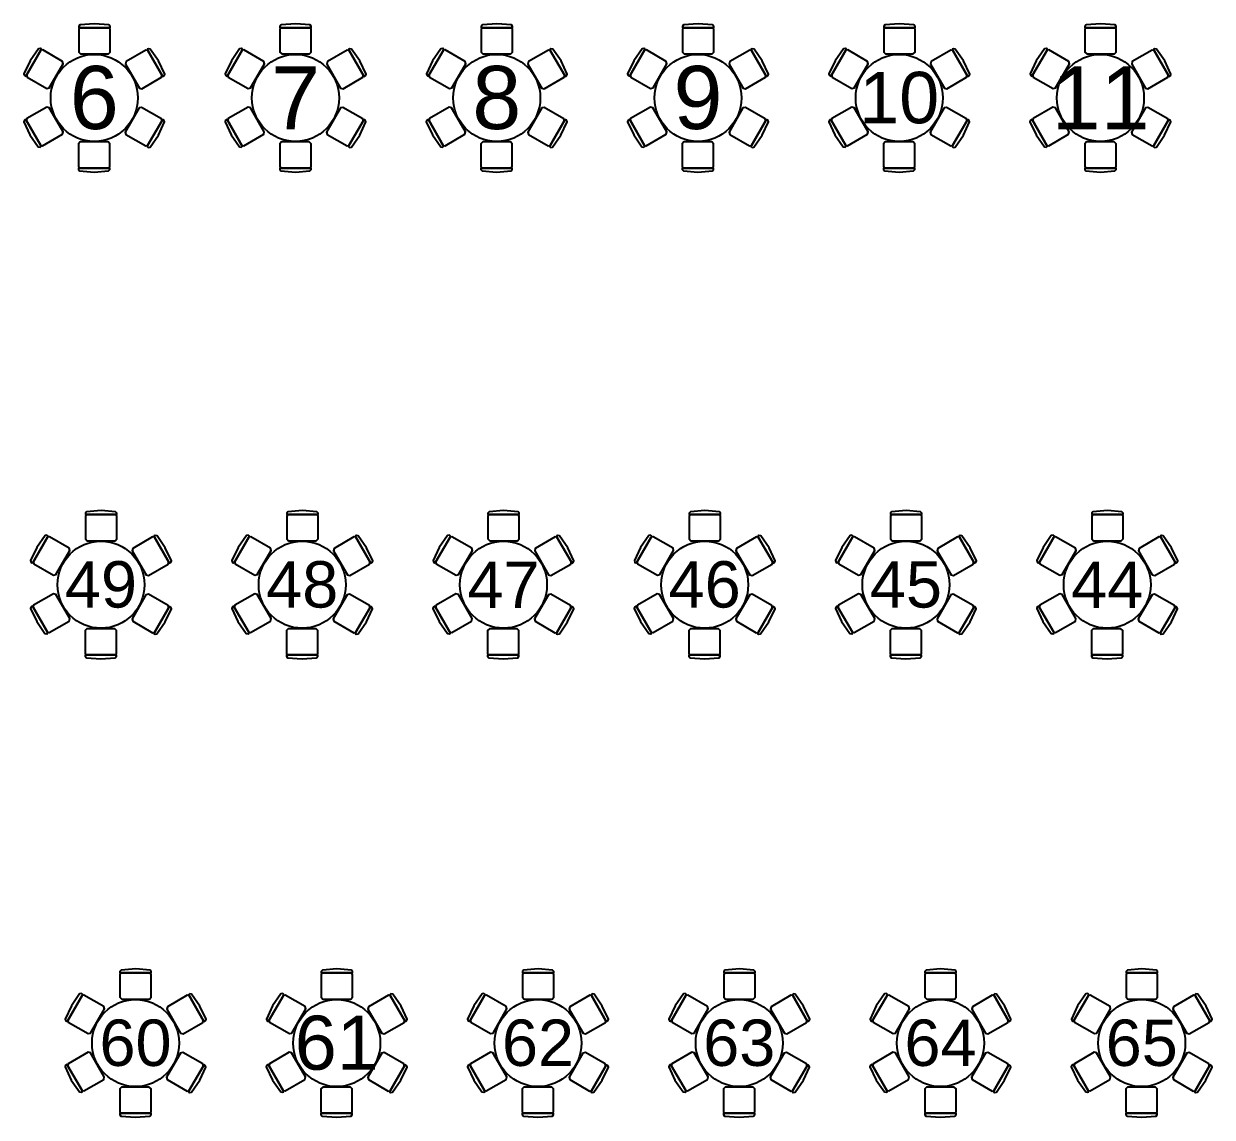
# Model space of a CAD drawing. Header units: metres. Extents: x 19 to 194, y 62 to 154.
# Drawn here: x 59.51 to 80.32, y 107.44 to 126.59 of the extents above; entities that cross this region are included whole.
import ezdxf

# ---------------------------------------------------------------- set-up
doc = ezdxf.new("R2010")
doc.units = ezdxf.units.M
doc.header["$MEASUREMENT"] = 0
doc.layers.add('[labels]', color=7, linetype='Continuous')
doc.layers.add('Layer 15', color=7, linetype='Continuous')
doc.styles.add('Arial', font='Arial.ttf')

msp = doc.modelspace()

# ---------------------------------------------------------------- linework, layer by layer
at = {"layer": 'Layer 15', "color": 18, "lineweight": 25, "true_color": 0x000000}
for points in [[(61.0008, 126.5203), (61.0114, 126.5185), (61.022, 126.5286), (61.022, 126.5461), (61.0013, 126.5711), (60.7477, 126.592), (60.494, 126.5711), (60.4733, 126.5461), (60.4733, 126.5286), (60.4839, 126.5185), (60.4945, 126.5203), (60.4733, 126.4952), (60.4733, 126.0942), (60.5038, 126.0637), (60.9915, 126.0637), (61.022, 126.0942), (61.022, 126.4952), (61.0008, 126.5203), (60.4945, 126.5203)], [(64.5248, 126.5203), (64.5354, 126.5185), (64.546, 126.5286), (64.546, 126.5461), (64.5253, 126.5711), (64.2717, 126.592), (64.018, 126.5711), (63.9973, 126.5461), (63.9973, 126.5286), (64.0079, 126.5185), (64.0185, 126.5203), (63.9973, 126.4952), (63.9973, 126.0942), (64.0278, 126.0637), (64.5155, 126.0637), (64.546, 126.0942), (64.546, 126.4952), (64.5248, 126.5203), (64.0185, 126.5203)], [(68.0488, 126.5203), (68.0594, 126.5185), (68.07, 126.5286), (68.07, 126.5461), (68.0493, 126.5711), (67.7957, 126.592), (67.542, 126.5711), (67.5213, 126.5461), (67.5213, 126.5286), (67.5319, 126.5185), (67.5425, 126.5203), (67.5213, 126.4952), (67.5213, 126.0942), (67.5518, 126.0637), (68.0395, 126.0637), (68.07, 126.0942), (68.07, 126.4952), (68.0488, 126.5203), (67.5425, 126.5203)], [(71.5728, 126.5203), (71.5834, 126.5185), (71.594, 126.5286), (71.594, 126.5461), (71.5733, 126.5711), (71.3197, 126.592), (71.066, 126.5711), (71.0453, 126.5461), (71.0453, 126.5286), (71.0559, 126.5185), (71.0665, 126.5203), (71.0453, 126.4952), (71.0453, 126.0942), (71.0758, 126.0637), (71.5635, 126.0637), (71.594, 126.0942), (71.594, 126.4952), (71.5728, 126.5203), (71.0665, 126.5203)], [(75.0968, 126.5203), (75.1074, 126.5185), (75.118, 126.5286), (75.118, 126.5461), (75.0973, 126.5711), (74.8437, 126.592), (74.59, 126.5711), (74.5693, 126.5461), (74.5693, 126.5286), (74.5799, 126.5185), (74.5905, 126.5203), (74.5693, 126.4952), (74.5693, 126.0942), (74.5998, 126.0637), (75.0875, 126.0637), (75.118, 126.0942), (75.118, 126.4952), (75.0968, 126.5203), (74.5905, 126.5203)], [(78.6208, 126.5203), (78.6314, 126.5185), (78.642, 126.5286), (78.642, 126.5461), (78.6213, 126.5711), (78.3677, 126.592), (78.114, 126.5711), (78.0933, 126.5461), (78.0933, 126.5286), (78.1039, 126.5185), (78.1145, 126.5203), (78.0933, 126.4952), (78.0933, 126.0942), (78.1238, 126.0637), (78.6115, 126.0637), (78.642, 126.0942), (78.642, 126.4952), (78.6208, 126.5203), (78.1145, 126.5203)], [(59.8104, 126.1282), (59.8173, 126.1365), (59.8138, 126.1508), (59.7986, 126.1595), (59.7666, 126.154), (59.6217, 125.9449), (59.513, 125.7147), (59.5243, 125.6843), (59.5394, 125.6756), (59.5535, 125.6797), (59.5573, 125.6898), (59.5684, 125.6589), (59.9157, 125.4584), (59.9573, 125.4695), (60.2011, 125.8919), (60.19, 125.9335), (59.8427, 126.134), (59.8104, 126.1282), (59.5573, 125.6898)], [(61.9355, 125.6854), (61.9392, 125.6753), (61.9533, 125.6712), (61.9685, 125.6799), (61.9797, 125.7103), (61.8711, 125.9405), (61.7261, 126.1496), (61.6941, 126.1551), (61.679, 126.1464), (61.6755, 126.1321), (61.6824, 126.1238), (61.65, 126.1296), (61.3028, 125.9291), (61.2916, 125.8875), (61.5354, 125.4651), (61.5771, 125.454), (61.9244, 125.6545), (61.9355, 125.6854), (61.6824, 126.1238)], [(63.3344, 126.1282), (63.3413, 126.1365), (63.3378, 126.1508), (63.3226, 126.1595), (63.2906, 126.154), (63.1457, 125.9449), (63.037, 125.7147), (63.0483, 125.6843), (63.0634, 125.6756), (63.0775, 125.6797), (63.0813, 125.6898), (63.0924, 125.6589), (63.4397, 125.4584), (63.4813, 125.4695), (63.7251, 125.8919), (63.714, 125.9335), (63.3667, 126.134), (63.3344, 126.1282), (63.0813, 125.6898)], [(65.4595, 125.6854), (65.4632, 125.6753), (65.4773, 125.6712), (65.4925, 125.6799), (65.5037, 125.7103), (65.3951, 125.9405), (65.2501, 126.1496), (65.2181, 126.1551), (65.203, 126.1464), (65.1995, 126.1321), (65.2064, 126.1238), (65.174, 126.1296), (64.8268, 125.9291), (64.8156, 125.8875), (65.0594, 125.4651), (65.1011, 125.454), (65.4484, 125.6545), (65.4595, 125.6854), (65.2064, 126.1238)], [(66.8584, 126.1282), (66.8653, 126.1365), (66.8618, 126.1508), (66.8466, 126.1595), (66.8146, 126.154), (66.6697, 125.9449), (66.561, 125.7147), (66.5723, 125.6843), (66.5874, 125.6756), (66.6015, 125.6797), (66.6053, 125.6898), (66.6164, 125.6589), (66.9637, 125.4584), (67.0053, 125.4695), (67.2491, 125.8919), (67.238, 125.9335), (66.8907, 126.134), (66.8584, 126.1282), (66.6053, 125.6898)], [(68.9835, 125.6854), (68.9872, 125.6753), (69.0013, 125.6712), (69.0165, 125.6799), (69.0277, 125.7103), (68.9191, 125.9405), (68.7741, 126.1496), (68.7421, 126.1551), (68.727, 126.1464), (68.7235, 126.1321), (68.7304, 126.1238), (68.698, 126.1296), (68.3508, 125.9291), (68.3396, 125.8875), (68.5834, 125.4651), (68.6251, 125.454), (68.9724, 125.6545), (68.9835, 125.6854), (68.7304, 126.1238)], [(70.3824, 126.1282), (70.3893, 126.1365), (70.3858, 126.1508), (70.3706, 126.1595), (70.3386, 126.154), (70.1937, 125.9449), (70.085, 125.7147), (70.0963, 125.6843), (70.1114, 125.6756), (70.1255, 125.6797), (70.1293, 125.6898), (70.1404, 125.6589), (70.4877, 125.4584), (70.5293, 125.4695), (70.7731, 125.8919), (70.762, 125.9335), (70.4147, 126.134), (70.3824, 126.1282), (70.1293, 125.6898)], [(72.5075, 125.6854), (72.5112, 125.6753), (72.5253, 125.6712), (72.5405, 125.6799), (72.5517, 125.7103), (72.4431, 125.9405), (72.2981, 126.1496), (72.2661, 126.1551), (72.251, 126.1464), (72.2475, 126.1321), (72.2544, 126.1238), (72.222, 126.1296), (71.8748, 125.9291), (71.8636, 125.8875), (72.1074, 125.4651), (72.1491, 125.454), (72.4964, 125.6545), (72.5075, 125.6854), (72.2544, 126.1238)], [(73.9064, 126.1282), (73.9133, 126.1365), (73.9098, 126.1508), (73.8946, 126.1595), (73.8626, 126.154), (73.7177, 125.9449), (73.609, 125.7147), (73.6203, 125.6843), (73.6354, 125.6756), (73.6495, 125.6797), (73.6533, 125.6898), (73.6644, 125.6589), (74.0117, 125.4584), (74.0533, 125.4695), (74.2971, 125.8919), (74.286, 125.9335), (73.9387, 126.134), (73.9064, 126.1282), (73.6533, 125.6898)], [(76.0315, 125.6854), (76.0352, 125.6753), (76.0493, 125.6712), (76.0645, 125.6799), (76.0757, 125.7103), (75.9671, 125.9405), (75.8221, 126.1496), (75.7901, 126.1551), (75.775, 126.1464), (75.7715, 126.1321), (75.7784, 126.1238), (75.746, 126.1296), (75.3988, 125.9291), (75.3876, 125.8875), (75.6314, 125.4651), (75.6731, 125.454), (76.0204, 125.6545), (76.0315, 125.6854), (75.7784, 126.1238)], [(77.4304, 126.1282), (77.4373, 126.1365), (77.4338, 126.1508), (77.4186, 126.1595), (77.3866, 126.154), (77.2417, 125.9449), (77.133, 125.7147), (77.1443, 125.6843), (77.1594, 125.6756), (77.1735, 125.6797), (77.1773, 125.6898), (77.1884, 125.6589), (77.5357, 125.4584), (77.5773, 125.4695), (77.8211, 125.8919), (77.81, 125.9335), (77.4627, 126.134), (77.4304, 126.1282), (77.1773, 125.6898)], [(79.5555, 125.6854), (79.5592, 125.6753), (79.5733, 125.6712), (79.5885, 125.6799), (79.5997, 125.7103), (79.4911, 125.9405), (79.3461, 126.1496), (79.3141, 126.1551), (79.299, 126.1464), (79.2955, 126.1321), (79.3024, 126.1238), (79.27, 126.1296), (78.9228, 125.9291), (78.9116, 125.8875), (79.1554, 125.4651), (79.1971, 125.454), (79.5444, 125.6545), (79.5555, 125.6854), (79.3024, 126.1238)], [(59.5548, 124.9012), (59.551, 124.9113), (59.5369, 124.9154), (59.5218, 124.9067), (59.5105, 124.8762), (59.6192, 124.6461), (59.7641, 124.4369), (59.7961, 124.4315), (59.8113, 124.4402), (59.8148, 124.4545), (59.8079, 124.4628), (59.8402, 124.4569), (60.1875, 124.6575), (60.1986, 124.6991), (59.9548, 125.1214), (59.9132, 125.1326), (59.5659, 124.9321), (59.5548, 124.9012), (59.8079, 124.4628)], [(61.6798, 124.4585), (61.6729, 124.4502), (61.6764, 124.4359), (61.6915, 124.4272), (61.7235, 124.4326), (61.8685, 124.6418), (61.9771, 124.8719), (61.9659, 124.9024), (61.9507, 124.9111), (61.9366, 124.907), (61.9329, 124.8969), (61.9218, 124.9278), (61.5745, 125.1283), (61.5328, 125.1171), (61.289, 124.6948), (61.3002, 124.6532), (61.6474, 124.4526), (61.6798, 124.4585), (61.9329, 124.8969)], [(63.0788, 124.9012), (63.075, 124.9113), (63.0609, 124.9154), (63.0458, 124.9067), (63.0345, 124.8762), (63.1432, 124.6461), (63.2881, 124.4369), (63.3201, 124.4315), (63.3353, 124.4402), (63.3388, 124.4545), (63.3319, 124.4628), (63.3642, 124.4569), (63.7115, 124.6575), (63.7226, 124.6991), (63.4788, 125.1214), (63.4372, 125.1326), (63.0899, 124.9321), (63.0788, 124.9012), (63.3319, 124.4628)], [(65.2038, 124.4585), (65.1969, 124.4502), (65.2004, 124.4359), (65.2155, 124.4272), (65.2475, 124.4326), (65.3925, 124.6418), (65.5011, 124.8719), (65.4899, 124.9024), (65.4747, 124.9111), (65.4606, 124.907), (65.4569, 124.8969), (65.4458, 124.9278), (65.0985, 125.1283), (65.0568, 125.1171), (64.813, 124.6948), (64.8242, 124.6532), (65.1714, 124.4526), (65.2038, 124.4585), (65.4569, 124.8969)], [(66.6028, 124.9012), (66.599, 124.9113), (66.5849, 124.9154), (66.5698, 124.9067), (66.5585, 124.8762), (66.6672, 124.6461), (66.8121, 124.4369), (66.8441, 124.4315), (66.8593, 124.4402), (66.8628, 124.4545), (66.8559, 124.4628), (66.8882, 124.4569), (67.2355, 124.6575), (67.2466, 124.6991), (67.0028, 125.1214), (66.9612, 125.1326), (66.6139, 124.9321), (66.6028, 124.9012), (66.8559, 124.4628)], [(68.7278, 124.4585), (68.7209, 124.4502), (68.7244, 124.4359), (68.7395, 124.4272), (68.7715, 124.4326), (68.9165, 124.6418), (69.0251, 124.8719), (69.0139, 124.9024), (68.9987, 124.9111), (68.9846, 124.907), (68.9809, 124.8969), (68.9698, 124.9278), (68.6225, 125.1283), (68.5808, 125.1171), (68.337, 124.6948), (68.3482, 124.6532), (68.6954, 124.4526), (68.7278, 124.4585), (68.9809, 124.8969)], [(70.1268, 124.9012), (70.123, 124.9113), (70.1089, 124.9154), (70.0938, 124.9067), (70.0825, 124.8762), (70.1912, 124.6461), (70.3361, 124.4369), (70.3681, 124.4315), (70.3833, 124.4402), (70.3868, 124.4545), (70.3799, 124.4628), (70.4122, 124.4569), (70.7595, 124.6575), (70.7706, 124.6991), (70.5268, 125.1214), (70.4852, 125.1326), (70.1379, 124.9321), (70.1268, 124.9012), (70.3799, 124.4628)], [(72.2518, 124.4585), (72.2449, 124.4502), (72.2484, 124.4359), (72.2635, 124.4272), (72.2955, 124.4326), (72.4405, 124.6418), (72.5491, 124.8719), (72.5379, 124.9024), (72.5227, 124.9111), (72.5086, 124.907), (72.5049, 124.8969), (72.4938, 124.9278), (72.1465, 125.1283), (72.1048, 125.1171), (71.861, 124.6948), (71.8722, 124.6532), (72.2194, 124.4526), (72.2518, 124.4585), (72.5049, 124.8969)], [(73.6508, 124.9012), (73.647, 124.9113), (73.6329, 124.9154), (73.6178, 124.9067), (73.6065, 124.8762), (73.7152, 124.6461), (73.8601, 124.4369), (73.8921, 124.4315), (73.9073, 124.4402), (73.9108, 124.4545), (73.9039, 124.4628), (73.9362, 124.4569), (74.2835, 124.6575), (74.2946, 124.6991), (74.0508, 125.1214), (74.0092, 125.1326), (73.6619, 124.9321), (73.6508, 124.9012), (73.9039, 124.4628)], [(75.7758, 124.4585), (75.7689, 124.4502), (75.7724, 124.4359), (75.7875, 124.4272), (75.8195, 124.4326), (75.9645, 124.6418), (76.0731, 124.8719), (76.0619, 124.9024), (76.0467, 124.9111), (76.0326, 124.907), (76.0289, 124.8969), (76.0178, 124.9278), (75.6705, 125.1283), (75.6288, 125.1171), (75.385, 124.6948), (75.3962, 124.6532), (75.7434, 124.4526), (75.7758, 124.4585), (76.0289, 124.8969)], [(77.1748, 124.9012), (77.171, 124.9113), (77.1569, 124.9154), (77.1418, 124.9067), (77.1305, 124.8762), (77.2392, 124.6461), (77.3841, 124.4369), (77.4161, 124.4315), (77.4313, 124.4402), (77.4348, 124.4545), (77.4279, 124.4628), (77.4602, 124.4569), (77.8075, 124.6575), (77.8186, 124.6991), (77.5748, 125.1214), (77.5332, 125.1326), (77.1859, 124.9321), (77.1748, 124.9012), (77.4279, 124.4628)], [(79.2998, 124.4585), (79.2929, 124.4502), (79.2964, 124.4359), (79.3115, 124.4272), (79.3435, 124.4326), (79.4885, 124.6418), (79.5971, 124.8719), (79.5859, 124.9024), (79.5707, 124.9111), (79.5566, 124.907), (79.5529, 124.8969), (79.5418, 124.9278), (79.1945, 125.1283), (79.1528, 125.1171), (78.909, 124.6948), (78.9202, 124.6532), (79.2674, 124.4526), (79.2998, 124.4585), (79.5529, 124.8969)], [(60.4895, 124.0663), (60.4789, 124.0681), (60.4683, 124.058), (60.4683, 124.0405), (60.489, 124.0155), (60.7427, 123.9946), (60.9963, 124.0155), (61.017, 124.0405), (61.017, 124.058), (61.0064, 124.0681), (60.9958, 124.0663), (61.017, 124.0914), (61.017, 124.4924), (60.9865, 124.5229), (60.4988, 124.5229), (60.4683, 124.4924), (60.4683, 124.0914), (60.4895, 124.0663), (60.9958, 124.0663)], [(64.0135, 124.0663), (64.0029, 124.0681), (63.9923, 124.058), (63.9923, 124.0405), (64.013, 124.0155), (64.2667, 123.9946), (64.5203, 124.0155), (64.541, 124.0405), (64.541, 124.058), (64.5304, 124.0681), (64.5198, 124.0663), (64.541, 124.0914), (64.541, 124.4924), (64.5105, 124.5229), (64.0228, 124.5229), (63.9923, 124.4924), (63.9923, 124.0914), (64.0135, 124.0663), (64.5198, 124.0663)], [(67.5375, 124.0663), (67.5269, 124.0681), (67.5163, 124.058), (67.5163, 124.0405), (67.537, 124.0155), (67.7907, 123.9946), (68.0443, 124.0155), (68.065, 124.0405), (68.065, 124.058), (68.0544, 124.0681), (68.0438, 124.0663), (68.065, 124.0914), (68.065, 124.4924), (68.0345, 124.5229), (67.5468, 124.5229), (67.5163, 124.4924), (67.5163, 124.0914), (67.5375, 124.0663), (68.0438, 124.0663)], [(71.0615, 124.0663), (71.0509, 124.0681), (71.0403, 124.058), (71.0403, 124.0405), (71.061, 124.0155), (71.3147, 123.9946), (71.5683, 124.0155), (71.589, 124.0405), (71.589, 124.058), (71.5784, 124.0681), (71.5678, 124.0663), (71.589, 124.0914), (71.589, 124.4924), (71.5585, 124.5229), (71.0708, 124.5229), (71.0403, 124.4924), (71.0403, 124.0914), (71.0615, 124.0663), (71.5678, 124.0663)], [(74.5855, 124.0663), (74.5749, 124.0681), (74.5643, 124.058), (74.5643, 124.0405), (74.585, 124.0155), (74.8387, 123.9946), (75.0923, 124.0155), (75.113, 124.0405), (75.113, 124.058), (75.1024, 124.0681), (75.0918, 124.0663), (75.113, 124.0914), (75.113, 124.4924), (75.0825, 124.5229), (74.5948, 124.5229), (74.5643, 124.4924), (74.5643, 124.0914), (74.5855, 124.0663), (75.0918, 124.0663)], [(78.1095, 124.0663), (78.0989, 124.0681), (78.0883, 124.058), (78.0883, 124.0405), (78.109, 124.0155), (78.3627, 123.9946), (78.6163, 124.0155), (78.637, 124.0405), (78.637, 124.058), (78.6264, 124.0681), (78.6158, 124.0663), (78.637, 124.0914), (78.637, 124.4924), (78.6065, 124.5229), (78.1188, 124.5229), (78.0883, 124.4924), (78.0883, 124.0914), (78.1095, 124.0663), (78.6158, 124.0663)], [(61.1183, 117.9963), (61.1289, 117.9945), (61.1395, 118.0046), (61.1395, 118.0221), (61.1188, 118.0471), (60.8652, 118.068), (60.6115, 118.0471), (60.5908, 118.0221), (60.5908, 118.0046), (60.6014, 117.9945), (60.612, 117.9963), (60.5908, 117.9712), (60.5908, 117.5702), (60.6213, 117.5397), (61.109, 117.5397), (61.1395, 117.5702), (61.1395, 117.9712), (61.1183, 117.9963), (60.612, 117.9963)], [(64.6423, 117.9963), (64.6529, 117.9945), (64.6635, 118.0046), (64.6635, 118.0221), (64.6428, 118.0471), (64.3892, 118.068), (64.1355, 118.0471), (64.1148, 118.0221), (64.1148, 118.0046), (64.1254, 117.9945), (64.136, 117.9963), (64.1148, 117.9712), (64.1148, 117.5702), (64.1453, 117.5397), (64.633, 117.5397), (64.6635, 117.5702), (64.6635, 117.9712), (64.6423, 117.9963), (64.136, 117.9963)], [(68.1663, 117.9963), (68.1769, 117.9945), (68.1875, 118.0046), (68.1875, 118.0221), (68.1668, 118.0471), (67.9132, 118.068), (67.6595, 118.0471), (67.6388, 118.0221), (67.6388, 118.0046), (67.6494, 117.9945), (67.66, 117.9963), (67.6388, 117.9712), (67.6388, 117.5702), (67.6693, 117.5397), (68.157, 117.5397), (68.1875, 117.5702), (68.1875, 117.9712), (68.1663, 117.9963), (67.66, 117.9963)], [(71.6903, 117.9963), (71.7009, 117.9945), (71.7115, 118.0046), (71.7115, 118.0221), (71.6908, 118.0471), (71.4372, 118.068), (71.1835, 118.0471), (71.1628, 118.0221), (71.1628, 118.0046), (71.1734, 117.9945), (71.184, 117.9963), (71.1628, 117.9712), (71.1628, 117.5702), (71.1933, 117.5397), (71.681, 117.5397), (71.7115, 117.5702), (71.7115, 117.9712), (71.6903, 117.9963), (71.184, 117.9963)], [(75.2143, 117.9963), (75.2249, 117.9945), (75.2355, 118.0046), (75.2355, 118.0221), (75.2148, 118.0471), (74.9612, 118.068), (74.7075, 118.0471), (74.6868, 118.0221), (74.6868, 118.0046), (74.6974, 117.9945), (74.708, 117.9963), (74.6868, 117.9712), (74.6868, 117.5702), (74.7173, 117.5397), (75.205, 117.5397), (75.2355, 117.5702), (75.2355, 117.9712), (75.2143, 117.9963), (74.708, 117.9963)], [(78.7383, 117.9963), (78.7489, 117.9945), (78.7595, 118.0046), (78.7595, 118.0221), (78.7388, 118.0471), (78.4852, 118.068), (78.2315, 118.0471), (78.2108, 118.0221), (78.2108, 118.0046), (78.2214, 117.9945), (78.232, 117.9963), (78.2108, 117.9712), (78.2108, 117.5702), (78.2413, 117.5397), (78.729, 117.5397), (78.7595, 117.5702), (78.7595, 117.9712), (78.7383, 117.9963), (78.232, 117.9963)], [(59.9279, 117.6042), (59.9348, 117.6125), (59.9313, 117.6268), (59.9161, 117.6355), (59.8841, 117.63), (59.7392, 117.4209), (59.6305, 117.1907), (59.6418, 117.1603), (59.6569, 117.1516), (59.671, 117.1557), (59.6748, 117.1658), (59.6859, 117.1349), (60.0332, 116.9344), (60.0748, 116.9455), (60.3186, 117.3679), (60.3075, 117.4095), (59.9602, 117.61), (59.9279, 117.6042), (59.6748, 117.1658)], [(62.053, 117.1614), (62.0567, 117.1513), (62.0708, 117.1472), (62.086, 117.1559), (62.0972, 117.1863), (61.9886, 117.4165), (61.8436, 117.6256), (61.8116, 117.6311), (61.7965, 117.6224), (61.793, 117.6081), (61.7999, 117.5998), (61.7675, 117.6056), (61.4203, 117.4051), (61.4091, 117.3635), (61.6529, 116.9411), (61.6946, 116.93), (62.0419, 117.1305), (62.053, 117.1614), (61.7999, 117.5998)], [(63.4519, 117.6042), (63.4588, 117.6125), (63.4553, 117.6268), (63.4401, 117.6355), (63.4081, 117.63), (63.2632, 117.4209), (63.1545, 117.1907), (63.1658, 117.1603), (63.1809, 117.1516), (63.195, 117.1557), (63.1988, 117.1658), (63.2099, 117.1349), (63.5572, 116.9344), (63.5988, 116.9455), (63.8426, 117.3679), (63.8315, 117.4095), (63.4842, 117.61), (63.4519, 117.6042), (63.1988, 117.1658)], [(65.577, 117.1614), (65.5807, 117.1513), (65.5948, 117.1472), (65.61, 117.1559), (65.6212, 117.1863), (65.5126, 117.4165), (65.3676, 117.6256), (65.3356, 117.6311), (65.3205, 117.6224), (65.317, 117.6081), (65.3239, 117.5998), (65.2915, 117.6056), (64.9443, 117.4051), (64.9331, 117.3635), (65.1769, 116.9411), (65.2186, 116.93), (65.5659, 117.1305), (65.577, 117.1614), (65.3239, 117.5998)], [(66.9759, 117.6042), (66.9828, 117.6125), (66.9793, 117.6268), (66.9641, 117.6355), (66.9321, 117.63), (66.7872, 117.4209), (66.6785, 117.1907), (66.6898, 117.1603), (66.7049, 117.1516), (66.719, 117.1557), (66.7228, 117.1658), (66.7339, 117.1349), (67.0812, 116.9344), (67.1228, 116.9455), (67.3666, 117.3679), (67.3555, 117.4095), (67.0082, 117.61), (66.9759, 117.6042), (66.7228, 117.1658)], [(69.101, 117.1614), (69.1047, 117.1513), (69.1188, 117.1472), (69.134, 117.1559), (69.1452, 117.1863), (69.0366, 117.4165), (68.8916, 117.6256), (68.8596, 117.6311), (68.8445, 117.6224), (68.841, 117.6081), (68.8479, 117.5998), (68.8155, 117.6056), (68.4683, 117.4051), (68.4571, 117.3635), (68.7009, 116.9411), (68.7426, 116.93), (69.0899, 117.1305), (69.101, 117.1614), (68.8479, 117.5998)], [(70.4999, 117.6042), (70.5068, 117.6125), (70.5033, 117.6268), (70.4881, 117.6355), (70.4561, 117.63), (70.3112, 117.4209), (70.2025, 117.1907), (70.2138, 117.1603), (70.2289, 117.1516), (70.243, 117.1557), (70.2468, 117.1658), (70.2579, 117.1349), (70.6052, 116.9344), (70.6468, 116.9455), (70.8906, 117.3679), (70.8795, 117.4095), (70.5322, 117.61), (70.4999, 117.6042), (70.2468, 117.1658)], [(72.625, 117.1614), (72.6287, 117.1513), (72.6428, 117.1472), (72.658, 117.1559), (72.6692, 117.1863), (72.5606, 117.4165), (72.4156, 117.6256), (72.3836, 117.6311), (72.3685, 117.6224), (72.365, 117.6081), (72.3719, 117.5998), (72.3395, 117.6056), (71.9923, 117.4051), (71.9811, 117.3635), (72.2249, 116.9411), (72.2666, 116.93), (72.6139, 117.1305), (72.625, 117.1614), (72.3719, 117.5998)], [(74.0239, 117.6042), (74.0308, 117.6125), (74.0273, 117.6268), (74.0121, 117.6355), (73.9801, 117.63), (73.8352, 117.4209), (73.7265, 117.1907), (73.7378, 117.1603), (73.7529, 117.1516), (73.767, 117.1557), (73.7708, 117.1658), (73.7819, 117.1349), (74.1292, 116.9344), (74.1708, 116.9455), (74.4146, 117.3679), (74.4035, 117.4095), (74.0562, 117.61), (74.0239, 117.6042), (73.7708, 117.1658)], [(76.149, 117.1614), (76.1527, 117.1513), (76.1668, 117.1472), (76.182, 117.1559), (76.1932, 117.1863), (76.0846, 117.4165), (75.9396, 117.6256), (75.9076, 117.6311), (75.8925, 117.6224), (75.889, 117.6081), (75.8959, 117.5998), (75.8635, 117.6056), (75.5163, 117.4051), (75.5051, 117.3635), (75.7489, 116.9411), (75.7906, 116.93), (76.1379, 117.1305), (76.149, 117.1614), (75.8959, 117.5998)], [(77.5479, 117.6042), (77.5548, 117.6125), (77.5513, 117.6268), (77.5361, 117.6355), (77.5041, 117.63), (77.3592, 117.4209), (77.2505, 117.1907), (77.2618, 117.1603), (77.2769, 117.1516), (77.291, 117.1557), (77.2948, 117.1658), (77.3059, 117.1349), (77.6532, 116.9344), (77.6948, 116.9455), (77.9386, 117.3679), (77.9275, 117.4095), (77.5802, 117.61), (77.5479, 117.6042), (77.2948, 117.1658)], [(79.673, 117.1614), (79.6767, 117.1513), (79.6908, 117.1472), (79.706, 117.1559), (79.7172, 117.1863), (79.6086, 117.4165), (79.4636, 117.6256), (79.4316, 117.6311), (79.4165, 117.6224), (79.413, 117.6081), (79.4199, 117.5998), (79.3875, 117.6056), (79.0403, 117.4051), (79.0291, 117.3635), (79.2729, 116.9411), (79.3146, 116.93), (79.6619, 117.1305), (79.673, 117.1614), (79.4199, 117.5998)], [(59.6723, 116.3772), (59.6685, 116.3873), (59.6544, 116.3914), (59.6393, 116.3827), (59.628, 116.3522), (59.7367, 116.1221), (59.8816, 115.9129), (59.9136, 115.9075), (59.9288, 115.9162), (59.9323, 115.9305), (59.9254, 115.9388), (59.9577, 115.9329), (60.305, 116.1335), (60.3161, 116.1751), (60.0723, 116.5974), (60.0307, 116.6086), (59.6834, 116.4081), (59.6723, 116.3772), (59.9254, 115.9388)], [(61.7973, 115.9345), (61.7904, 115.9262), (61.7939, 115.9119), (61.809, 115.9032), (61.841, 115.9086), (61.986, 116.1178), (62.0946, 116.3479), (62.0834, 116.3784), (62.0682, 116.3871), (62.0541, 116.383), (62.0504, 116.3729), (62.0393, 116.4038), (61.692, 116.6043), (61.6503, 116.5931), (61.4065, 116.1708), (61.4177, 116.1292), (61.7649, 115.9286), (61.7973, 115.9345), (62.0504, 116.3729)], [(63.1963, 116.3772), (63.1925, 116.3873), (63.1784, 116.3914), (63.1633, 116.3827), (63.152, 116.3522), (63.2607, 116.1221), (63.4056, 115.9129), (63.4376, 115.9075), (63.4528, 115.9162), (63.4563, 115.9305), (63.4494, 115.9388), (63.4817, 115.9329), (63.829, 116.1335), (63.8401, 116.1751), (63.5963, 116.5974), (63.5547, 116.6086), (63.2074, 116.4081), (63.1963, 116.3772), (63.4494, 115.9388)], [(65.3213, 115.9345), (65.3144, 115.9262), (65.3179, 115.9119), (65.333, 115.9032), (65.365, 115.9086), (65.51, 116.1178), (65.6186, 116.3479), (65.6074, 116.3784), (65.5922, 116.3871), (65.5781, 116.383), (65.5744, 116.3729), (65.5633, 116.4038), (65.216, 116.6043), (65.1743, 116.5931), (64.9305, 116.1708), (64.9417, 116.1292), (65.2889, 115.9286), (65.3213, 115.9345), (65.5744, 116.3729)], [(66.7203, 116.3772), (66.7165, 116.3873), (66.7024, 116.3914), (66.6873, 116.3827), (66.676, 116.3522), (66.7847, 116.1221), (66.9296, 115.9129), (66.9616, 115.9075), (66.9768, 115.9162), (66.9803, 115.9305), (66.9734, 115.9388), (67.0057, 115.9329), (67.353, 116.1335), (67.3641, 116.1751), (67.1203, 116.5974), (67.0787, 116.6086), (66.7314, 116.4081), (66.7203, 116.3772), (66.9734, 115.9388)], [(68.8453, 115.9345), (68.8384, 115.9262), (68.8419, 115.9119), (68.857, 115.9032), (68.889, 115.9086), (69.034, 116.1178), (69.1426, 116.3479), (69.1314, 116.3784), (69.1162, 116.3871), (69.1021, 116.383), (69.0984, 116.3729), (69.0873, 116.4038), (68.74, 116.6043), (68.6983, 116.5931), (68.4545, 116.1708), (68.4657, 116.1292), (68.8129, 115.9286), (68.8453, 115.9345), (69.0984, 116.3729)], [(70.2443, 116.3772), (70.2405, 116.3873), (70.2264, 116.3914), (70.2113, 116.3827), (70.2, 116.3522), (70.3087, 116.1221), (70.4536, 115.9129), (70.4856, 115.9075), (70.5008, 115.9162), (70.5043, 115.9305), (70.4974, 115.9388), (70.5297, 115.9329), (70.877, 116.1335), (70.8881, 116.1751), (70.6443, 116.5974), (70.6027, 116.6086), (70.2554, 116.4081), (70.2443, 116.3772), (70.4974, 115.9388)], [(72.3693, 115.9345), (72.3624, 115.9262), (72.3659, 115.9119), (72.381, 115.9032), (72.413, 115.9086), (72.558, 116.1178), (72.6666, 116.3479), (72.6554, 116.3784), (72.6402, 116.3871), (72.6261, 116.383), (72.6224, 116.3729), (72.6113, 116.4038), (72.264, 116.6043), (72.2223, 116.5931), (71.9785, 116.1708), (71.9897, 116.1292), (72.3369, 115.9286), (72.3693, 115.9345), (72.6224, 116.3729)], [(73.7683, 116.3772), (73.7645, 116.3873), (73.7504, 116.3914), (73.7353, 116.3827), (73.724, 116.3522), (73.8327, 116.1221), (73.9776, 115.9129), (74.0096, 115.9075), (74.0248, 115.9162), (74.0283, 115.9305), (74.0214, 115.9388), (74.0537, 115.9329), (74.401, 116.1335), (74.4121, 116.1751), (74.1683, 116.5974), (74.1267, 116.6086), (73.7794, 116.4081), (73.7683, 116.3772), (74.0214, 115.9388)], [(75.8933, 115.9345), (75.8864, 115.9262), (75.8899, 115.9119), (75.905, 115.9032), (75.937, 115.9086), (76.082, 116.1178), (76.1906, 116.3479), (76.1794, 116.3784), (76.1642, 116.3871), (76.1501, 116.383), (76.1464, 116.3729), (76.1353, 116.4038), (75.788, 116.6043), (75.7463, 116.5931), (75.5025, 116.1708), (75.5137, 116.1292), (75.8609, 115.9286), (75.8933, 115.9345), (76.1464, 116.3729)], [(77.2923, 116.3772), (77.2885, 116.3873), (77.2744, 116.3914), (77.2593, 116.3827), (77.248, 116.3522), (77.3567, 116.1221), (77.5016, 115.9129), (77.5336, 115.9075), (77.5488, 115.9162), (77.5523, 115.9305), (77.5454, 115.9388), (77.5777, 115.9329), (77.925, 116.1335), (77.9361, 116.1751), (77.6923, 116.5974), (77.6507, 116.6086), (77.3034, 116.4081), (77.2923, 116.3772), (77.5454, 115.9388)], [(79.4173, 115.9345), (79.4104, 115.9262), (79.4139, 115.9119), (79.429, 115.9032), (79.461, 115.9086), (79.606, 116.1178), (79.7146, 116.3479), (79.7034, 116.3784), (79.6882, 116.3871), (79.6741, 116.383), (79.6704, 116.3729), (79.6593, 116.4038), (79.312, 116.6043), (79.2703, 116.5931), (79.0265, 116.1708), (79.0377, 116.1292), (79.3849, 115.9286), (79.4173, 115.9345), (79.6704, 116.3729)], [(60.607, 115.5423), (60.5964, 115.5441), (60.5858, 115.534), (60.5858, 115.5165), (60.6065, 115.4915), (60.8602, 115.4706), (61.1138, 115.4915), (61.1345, 115.5165), (61.1345, 115.534), (61.1239, 115.5441), (61.1133, 115.5423), (61.1345, 115.5674), (61.1345, 115.9684), (61.104, 115.9989), (60.6163, 115.9989), (60.5858, 115.9684), (60.5858, 115.5674), (60.607, 115.5423), (61.1133, 115.5423)], [(64.131, 115.5423), (64.1204, 115.5441), (64.1098, 115.534), (64.1098, 115.5165), (64.1305, 115.4915), (64.3842, 115.4706), (64.6378, 115.4915), (64.6585, 115.5165), (64.6585, 115.534), (64.6479, 115.5441), (64.6373, 115.5423), (64.6585, 115.5674), (64.6585, 115.9684), (64.628, 115.9989), (64.1403, 115.9989), (64.1098, 115.9684), (64.1098, 115.5674), (64.131, 115.5423), (64.6373, 115.5423)], [(67.655, 115.5423), (67.6444, 115.5441), (67.6338, 115.534), (67.6338, 115.5165), (67.6545, 115.4915), (67.9082, 115.4706), (68.1618, 115.4915), (68.1825, 115.5165), (68.1825, 115.534), (68.1719, 115.5441), (68.1613, 115.5423), (68.1825, 115.5674), (68.1825, 115.9684), (68.152, 115.9989), (67.6643, 115.9989), (67.6338, 115.9684), (67.6338, 115.5674), (67.655, 115.5423), (68.1613, 115.5423)], [(71.179, 115.5423), (71.1684, 115.5441), (71.1578, 115.534), (71.1578, 115.5165), (71.1785, 115.4915), (71.4322, 115.4706), (71.6858, 115.4915), (71.7065, 115.5165), (71.7065, 115.534), (71.6959, 115.5441), (71.6853, 115.5423), (71.7065, 115.5674), (71.7065, 115.9684), (71.676, 115.9989), (71.1883, 115.9989), (71.1578, 115.9684), (71.1578, 115.5674), (71.179, 115.5423), (71.6853, 115.5423)], [(74.703, 115.5423), (74.6924, 115.5441), (74.6818, 115.534), (74.6818, 115.5165), (74.7025, 115.4915), (74.9562, 115.4706), (75.2098, 115.4915), (75.2305, 115.5165), (75.2305, 115.534), (75.2199, 115.5441), (75.2093, 115.5423), (75.2305, 115.5674), (75.2305, 115.9684), (75.2, 115.9989), (74.7123, 115.9989), (74.6818, 115.9684), (74.6818, 115.5674), (74.703, 115.5423), (75.2093, 115.5423)], [(78.227, 115.5423), (78.2164, 115.5441), (78.2058, 115.534), (78.2058, 115.5165), (78.2265, 115.4915), (78.4802, 115.4706), (78.7338, 115.4915), (78.7545, 115.5165), (78.7545, 115.534), (78.7439, 115.5441), (78.7333, 115.5423), (78.7545, 115.5674), (78.7545, 115.9684), (78.724, 115.9989), (78.2363, 115.9989), (78.2058, 115.9684), (78.2058, 115.5674), (78.227, 115.5423), (78.7333, 115.5423)], [(61.7231, 109.9698), (61.7337, 109.968), (61.7443, 109.9781), (61.7443, 109.9956), (61.7236, 110.0206), (61.47, 110.0415), (61.2163, 110.0206), (61.1956, 109.9956), (61.1956, 109.9781), (61.2062, 109.968), (61.2168, 109.9698), (61.1956, 109.9447), (61.1956, 109.5437), (61.2261, 109.5132), (61.7138, 109.5132), (61.7443, 109.5437), (61.7443, 109.9447), (61.7231, 109.9698), (61.2168, 109.9698)], [(65.2471, 109.9698), (65.2577, 109.968), (65.2683, 109.9781), (65.2683, 109.9956), (65.2476, 110.0206), (64.994, 110.0415), (64.7403, 110.0206), (64.7196, 109.9956), (64.7196, 109.9781), (64.7302, 109.968), (64.7408, 109.9698), (64.7196, 109.9447), (64.7196, 109.5437), (64.7501, 109.5132), (65.2378, 109.5132), (65.2683, 109.5437), (65.2683, 109.9447), (65.2471, 109.9698), (64.7408, 109.9698)], [(68.7711, 109.9698), (68.7817, 109.968), (68.7923, 109.9781), (68.7923, 109.9956), (68.7716, 110.0206), (68.518, 110.0415), (68.2643, 110.0206), (68.2436, 109.9956), (68.2436, 109.9781), (68.2542, 109.968), (68.2648, 109.9698), (68.2436, 109.9447), (68.2436, 109.5437), (68.2741, 109.5132), (68.7618, 109.5132), (68.7923, 109.5437), (68.7923, 109.9447), (68.7711, 109.9698), (68.2648, 109.9698)], [(72.2951, 109.9698), (72.3057, 109.968), (72.3163, 109.9781), (72.3163, 109.9956), (72.2956, 110.0206), (72.042, 110.0415), (71.7883, 110.0206), (71.7676, 109.9956), (71.7676, 109.9781), (71.7782, 109.968), (71.7888, 109.9698), (71.7676, 109.9447), (71.7676, 109.5437), (71.7981, 109.5132), (72.2858, 109.5132), (72.3163, 109.5437), (72.3163, 109.9447), (72.2951, 109.9698), (71.7888, 109.9698)], [(75.8191, 109.9698), (75.8297, 109.968), (75.8403, 109.9781), (75.8403, 109.9956), (75.8196, 110.0206), (75.566, 110.0415), (75.3123, 110.0206), (75.2916, 109.9956), (75.2916, 109.9781), (75.3022, 109.968), (75.3128, 109.9698), (75.2916, 109.9447), (75.2916, 109.5437), (75.3221, 109.5132), (75.8098, 109.5132), (75.8403, 109.5437), (75.8403, 109.9447), (75.8191, 109.9698), (75.3128, 109.9698)], [(79.3431, 109.9698), (79.3537, 109.968), (79.3643, 109.9781), (79.3643, 109.9956), (79.3436, 110.0206), (79.09, 110.0415), (78.8363, 110.0206), (78.8156, 109.9956), (78.8156, 109.9781), (78.8262, 109.968), (78.8368, 109.9698), (78.8156, 109.9447), (78.8156, 109.5437), (78.8461, 109.5132), (79.3338, 109.5132), (79.3643, 109.5437), (79.3643, 109.9447), (79.3431, 109.9698), (78.8368, 109.9698)], [(60.5327, 109.5777), (60.5396, 109.586), (60.5361, 109.6003), (60.5209, 109.609), (60.4889, 109.6035), (60.344, 109.3944), (60.2353, 109.1642), (60.2466, 109.1338), (60.2617, 109.1251), (60.2758, 109.1292), (60.2796, 109.1393), (60.2907, 109.1084), (60.638, 108.9079), (60.6796, 108.919), (60.9234, 109.3414), (60.9123, 109.383), (60.565, 109.5835), (60.5327, 109.5777), (60.2796, 109.1393)], [(62.6578, 109.1349), (62.6615, 109.1248), (62.6756, 109.1207), (62.6908, 109.1294), (62.702, 109.1598), (62.5934, 109.39), (62.4484, 109.5991), (62.4164, 109.6046), (62.4013, 109.5959), (62.3978, 109.5816), (62.4047, 109.5733), (62.3723, 109.5791), (62.0251, 109.3786), (62.0139, 109.337), (62.2577, 108.9146), (62.2994, 108.9035), (62.6467, 109.104), (62.6578, 109.1349), (62.4047, 109.5733)], [(64.0567, 109.5777), (64.0636, 109.586), (64.0601, 109.6003), (64.0449, 109.609), (64.0129, 109.6035), (63.868, 109.3944), (63.7593, 109.1642), (63.7706, 109.1338), (63.7857, 109.1251), (63.7998, 109.1292), (63.8036, 109.1393), (63.8147, 109.1084), (64.162, 108.9079), (64.2036, 108.919), (64.4474, 109.3414), (64.4363, 109.383), (64.089, 109.5835), (64.0567, 109.5777), (63.8036, 109.1393)], [(66.1818, 109.1349), (66.1855, 109.1248), (66.1996, 109.1207), (66.2148, 109.1294), (66.226, 109.1598), (66.1174, 109.39), (65.9724, 109.5991), (65.9404, 109.6046), (65.9253, 109.5959), (65.9218, 109.5816), (65.9287, 109.5733), (65.8963, 109.5791), (65.5491, 109.3786), (65.5379, 109.337), (65.7817, 108.9146), (65.8234, 108.9035), (66.1707, 109.104), (66.1818, 109.1349), (65.9287, 109.5733)], [(67.5807, 109.5777), (67.5876, 109.586), (67.5841, 109.6003), (67.5689, 109.609), (67.5369, 109.6035), (67.392, 109.3944), (67.2833, 109.1642), (67.2946, 109.1338), (67.3097, 109.1251), (67.3238, 109.1292), (67.3276, 109.1393), (67.3387, 109.1084), (67.686, 108.9079), (67.7276, 108.919), (67.9714, 109.3414), (67.9603, 109.383), (67.613, 109.5835), (67.5807, 109.5777), (67.3276, 109.1393)], [(69.7058, 109.1349), (69.7095, 109.1248), (69.7236, 109.1207), (69.7388, 109.1294), (69.75, 109.1598), (69.6414, 109.39), (69.4964, 109.5991), (69.4644, 109.6046), (69.4493, 109.5959), (69.4458, 109.5816), (69.4527, 109.5733), (69.4203, 109.5791), (69.0731, 109.3786), (69.0619, 109.337), (69.3057, 108.9146), (69.3474, 108.9035), (69.6947, 109.104), (69.7058, 109.1349), (69.4527, 109.5733)], [(71.1047, 109.5777), (71.1116, 109.586), (71.1081, 109.6003), (71.0929, 109.609), (71.0609, 109.6035), (70.916, 109.3944), (70.8073, 109.1642), (70.8186, 109.1338), (70.8337, 109.1251), (70.8478, 109.1292), (70.8516, 109.1393), (70.8627, 109.1084), (71.21, 108.9079), (71.2516, 108.919), (71.4954, 109.3414), (71.4843, 109.383), (71.137, 109.5835), (71.1047, 109.5777), (70.8516, 109.1393)], [(73.2298, 109.1349), (73.2335, 109.1248), (73.2476, 109.1207), (73.2628, 109.1294), (73.274, 109.1598), (73.1654, 109.39), (73.0204, 109.5991), (72.9884, 109.6046), (72.9733, 109.5959), (72.9698, 109.5816), (72.9767, 109.5733), (72.9443, 109.5791), (72.5971, 109.3786), (72.5859, 109.337), (72.8297, 108.9146), (72.8714, 108.9035), (73.2187, 109.104), (73.2298, 109.1349), (72.9767, 109.5733)], [(74.6287, 109.5777), (74.6356, 109.586), (74.6321, 109.6003), (74.6169, 109.609), (74.5849, 109.6035), (74.44, 109.3944), (74.3313, 109.1642), (74.3426, 109.1338), (74.3577, 109.1251), (74.3718, 109.1292), (74.3756, 109.1393), (74.3867, 109.1084), (74.734, 108.9079), (74.7756, 108.919), (75.0194, 109.3414), (75.0083, 109.383), (74.661, 109.5835), (74.6287, 109.5777), (74.3756, 109.1393)], [(76.7538, 109.1349), (76.7575, 109.1248), (76.7716, 109.1207), (76.7868, 109.1294), (76.798, 109.1598), (76.6894, 109.39), (76.5444, 109.5991), (76.5124, 109.6046), (76.4973, 109.5959), (76.4938, 109.5816), (76.5007, 109.5733), (76.4683, 109.5791), (76.1211, 109.3786), (76.1099, 109.337), (76.3537, 108.9146), (76.3954, 108.9035), (76.7427, 109.104), (76.7538, 109.1349), (76.5007, 109.5733)], [(78.1527, 109.5777), (78.1596, 109.586), (78.1561, 109.6003), (78.1409, 109.609), (78.1089, 109.6035), (77.964, 109.3944), (77.8553, 109.1642), (77.8666, 109.1338), (77.8817, 109.1251), (77.8958, 109.1292), (77.8996, 109.1393), (77.9107, 109.1084), (78.258, 108.9079), (78.2996, 108.919), (78.5434, 109.3414), (78.5323, 109.383), (78.185, 109.5835), (78.1527, 109.5777), (77.8996, 109.1393)], [(80.2778, 109.1349), (80.2815, 109.1248), (80.2956, 109.1207), (80.3108, 109.1294), (80.322, 109.1598), (80.2134, 109.39), (80.0684, 109.5991), (80.0364, 109.6046), (80.0213, 109.5959), (80.0178, 109.5816), (80.0247, 109.5733), (79.9923, 109.5791), (79.6451, 109.3786), (79.6339, 109.337), (79.8777, 108.9146), (79.9194, 108.9035), (80.2667, 109.104), (80.2778, 109.1349), (80.0247, 109.5733)], [(60.2771, 108.3507), (60.2733, 108.3608), (60.2592, 108.3649), (60.2441, 108.3562), (60.2328, 108.3257), (60.3415, 108.0956), (60.4864, 107.8864), (60.5184, 107.881), (60.5336, 107.8897), (60.5371, 107.904), (60.5302, 107.9123), (60.5625, 107.9064), (60.9098, 108.107), (60.9209, 108.1486), (60.6771, 108.5709), (60.6355, 108.5821), (60.2882, 108.3816), (60.2771, 108.3507), (60.5302, 107.9123)], [(62.4021, 107.908), (62.3952, 107.8997), (62.3987, 107.8854), (62.4138, 107.8767), (62.4458, 107.8821), (62.5908, 108.0913), (62.6994, 108.3214), (62.6882, 108.3519), (62.673, 108.3606), (62.6589, 108.3565), (62.6552, 108.3464), (62.6441, 108.3773), (62.2968, 108.5778), (62.2551, 108.5666), (62.0113, 108.1443), (62.0225, 108.1027), (62.3697, 107.9021), (62.4021, 107.908), (62.6552, 108.3464)], [(63.8011, 108.3507), (63.7973, 108.3608), (63.7832, 108.3649), (63.7681, 108.3562), (63.7568, 108.3257), (63.8655, 108.0956), (64.0104, 107.8864), (64.0424, 107.881), (64.0576, 107.8897), (64.0611, 107.904), (64.0542, 107.9123), (64.0865, 107.9064), (64.4338, 108.107), (64.4449, 108.1486), (64.2011, 108.5709), (64.1595, 108.5821), (63.8122, 108.3816), (63.8011, 108.3507), (64.0542, 107.9123)], [(65.9261, 107.908), (65.9192, 107.8997), (65.9227, 107.8854), (65.9378, 107.8767), (65.9698, 107.8821), (66.1148, 108.0913), (66.2234, 108.3214), (66.2122, 108.3519), (66.197, 108.3606), (66.1829, 108.3565), (66.1792, 108.3464), (66.1681, 108.3773), (65.8208, 108.5778), (65.7791, 108.5666), (65.5353, 108.1443), (65.5465, 108.1027), (65.8937, 107.9021), (65.9261, 107.908), (66.1792, 108.3464)], [(67.3251, 108.3507), (67.3213, 108.3608), (67.3072, 108.3649), (67.2921, 108.3562), (67.2808, 108.3257), (67.3895, 108.0956), (67.5344, 107.8864), (67.5664, 107.881), (67.5816, 107.8897), (67.5851, 107.904), (67.5782, 107.9123), (67.6105, 107.9064), (67.9578, 108.107), (67.9689, 108.1486), (67.7251, 108.5709), (67.6835, 108.5821), (67.3362, 108.3816), (67.3251, 108.3507), (67.5782, 107.9123)], [(69.4501, 107.908), (69.4432, 107.8997), (69.4467, 107.8854), (69.4618, 107.8767), (69.4938, 107.8821), (69.6388, 108.0913), (69.7474, 108.3214), (69.7362, 108.3519), (69.721, 108.3606), (69.7069, 108.3565), (69.7032, 108.3464), (69.6921, 108.3773), (69.3448, 108.5778), (69.3031, 108.5666), (69.0593, 108.1443), (69.0705, 108.1027), (69.4177, 107.9021), (69.4501, 107.908), (69.7032, 108.3464)], [(70.8491, 108.3507), (70.8453, 108.3608), (70.8312, 108.3649), (70.8161, 108.3562), (70.8048, 108.3257), (70.9135, 108.0956), (71.0584, 107.8864), (71.0904, 107.881), (71.1056, 107.8897), (71.1091, 107.904), (71.1022, 107.9123), (71.1345, 107.9064), (71.4818, 108.107), (71.4929, 108.1486), (71.2491, 108.5709), (71.2075, 108.5821), (70.8602, 108.3816), (70.8491, 108.3507), (71.1022, 107.9123)], [(72.9741, 107.908), (72.9672, 107.8997), (72.9707, 107.8854), (72.9858, 107.8767), (73.0178, 107.8821), (73.1628, 108.0913), (73.2714, 108.3214), (73.2602, 108.3519), (73.245, 108.3606), (73.2309, 108.3565), (73.2272, 108.3464), (73.2161, 108.3773), (72.8688, 108.5778), (72.8271, 108.5666), (72.5833, 108.1443), (72.5945, 108.1027), (72.9417, 107.9021), (72.9741, 107.908), (73.2272, 108.3464)], [(74.3731, 108.3507), (74.3693, 108.3608), (74.3552, 108.3649), (74.3401, 108.3562), (74.3288, 108.3257), (74.4375, 108.0956), (74.5824, 107.8864), (74.6144, 107.881), (74.6296, 107.8897), (74.6331, 107.904), (74.6262, 107.9123), (74.6585, 107.9064), (75.0058, 108.107), (75.0169, 108.1486), (74.7731, 108.5709), (74.7315, 108.5821), (74.3842, 108.3816), (74.3731, 108.3507), (74.6262, 107.9123)], [(76.4981, 107.908), (76.4912, 107.8997), (76.4947, 107.8854), (76.5098, 107.8767), (76.5418, 107.8821), (76.6868, 108.0913), (76.7954, 108.3214), (76.7842, 108.3519), (76.769, 108.3606), (76.7549, 108.3565), (76.7512, 108.3464), (76.7401, 108.3773), (76.3928, 108.5778), (76.3511, 108.5666), (76.1073, 108.1443), (76.1185, 108.1027), (76.4657, 107.9021), (76.4981, 107.908), (76.7512, 108.3464)], [(77.8971, 108.3507), (77.8933, 108.3608), (77.8792, 108.3649), (77.8641, 108.3562), (77.8528, 108.3257), (77.9615, 108.0956), (78.1064, 107.8864), (78.1384, 107.881), (78.1536, 107.8897), (78.1571, 107.904), (78.1502, 107.9123), (78.1825, 107.9064), (78.5298, 108.107), (78.5409, 108.1486), (78.2971, 108.5709), (78.2555, 108.5821), (77.9082, 108.3816), (77.8971, 108.3507), (78.1502, 107.9123)], [(80.0221, 107.908), (80.0152, 107.8997), (80.0187, 107.8854), (80.0338, 107.8767), (80.0658, 107.8821), (80.2108, 108.0913), (80.3194, 108.3214), (80.3082, 108.3519), (80.293, 108.3606), (80.2789, 108.3565), (80.2752, 108.3464), (80.2641, 108.3773), (79.9168, 108.5778), (79.8751, 108.5666), (79.6313, 108.1443), (79.6425, 108.1027), (79.9897, 107.9021), (80.0221, 107.908), (80.2752, 108.3464)], [(61.2118, 107.5158), (61.2012, 107.5176), (61.1906, 107.5075), (61.1906, 107.49), (61.2113, 107.465), (61.465, 107.4441), (61.7186, 107.465), (61.7393, 107.49), (61.7393, 107.5075), (61.7287, 107.5176), (61.7181, 107.5158), (61.7393, 107.5409), (61.7393, 107.9419), (61.7088, 107.9724), (61.2211, 107.9724), (61.1906, 107.9419), (61.1906, 107.5409), (61.2118, 107.5158), (61.7181, 107.5158)], [(64.7358, 107.5158), (64.7252, 107.5176), (64.7146, 107.5075), (64.7146, 107.49), (64.7353, 107.465), (64.989, 107.4441), (65.2426, 107.465), (65.2633, 107.49), (65.2633, 107.5075), (65.2527, 107.5176), (65.2421, 107.5158), (65.2633, 107.5409), (65.2633, 107.9419), (65.2328, 107.9724), (64.7451, 107.9724), (64.7146, 107.9419), (64.7146, 107.5409), (64.7358, 107.5158), (65.2421, 107.5158)], [(68.2598, 107.5158), (68.2492, 107.5176), (68.2386, 107.5075), (68.2386, 107.49), (68.2593, 107.465), (68.513, 107.4441), (68.7666, 107.465), (68.7873, 107.49), (68.7873, 107.5075), (68.7767, 107.5176), (68.7661, 107.5158), (68.7873, 107.5409), (68.7873, 107.9419), (68.7568, 107.9724), (68.2691, 107.9724), (68.2386, 107.9419), (68.2386, 107.5409), (68.2598, 107.5158), (68.7661, 107.5158)], [(71.7838, 107.5158), (71.7732, 107.5176), (71.7626, 107.5075), (71.7626, 107.49), (71.7833, 107.465), (72.037, 107.4441), (72.2906, 107.465), (72.3113, 107.49), (72.3113, 107.5075), (72.3007, 107.5176), (72.2901, 107.5158), (72.3113, 107.5409), (72.3113, 107.9419), (72.2808, 107.9724), (71.7931, 107.9724), (71.7626, 107.9419), (71.7626, 107.5409), (71.7838, 107.5158), (72.2901, 107.5158)], [(75.3078, 107.5158), (75.2972, 107.5176), (75.2866, 107.5075), (75.2866, 107.49), (75.3073, 107.465), (75.561, 107.4441), (75.8146, 107.465), (75.8353, 107.49), (75.8353, 107.5075), (75.8247, 107.5176), (75.8141, 107.5158), (75.8353, 107.5409), (75.8353, 107.9419), (75.8048, 107.9724), (75.3171, 107.9724), (75.2866, 107.9419), (75.2866, 107.5409), (75.3078, 107.5158), (75.8141, 107.5158)], [(78.8318, 107.5158), (78.8212, 107.5176), (78.8106, 107.5075), (78.8106, 107.49), (78.8313, 107.465), (79.085, 107.4441), (79.3386, 107.465), (79.3593, 107.49), (79.3593, 107.5075), (79.3487, 107.5176), (79.3381, 107.5158), (79.3593, 107.5409), (79.3593, 107.9419), (79.3288, 107.9724), (78.8411, 107.9724), (78.8106, 107.9419), (78.8106, 107.5409), (78.8318, 107.5158), (79.3381, 107.5158)]]:
    msp.add_lwpolyline(points, close=True, dxfattribs=at)
for centre in [(60.7451, 125.2933), (64.2691, 125.2933), (67.7931, 125.2933), (71.3171, 125.2933), (74.8411, 125.2933), (78.3651, 125.2933), (60.8626, 116.7693), (64.3866, 116.7693), (67.9106, 116.7693), (71.4346, 116.7693), (74.9586, 116.7693), (78.4826, 116.7693), (61.4674, 108.7428), (64.9914, 108.7428), (68.5154, 108.7428), (72.0394, 108.7428), (75.5634, 108.7428), (79.0874, 108.7428)]:
    msp.add_circle(centre, 0.762, dxfattribs=at)

# ---------------------------------------------------------------- texts
at = {"layer": '[labels]', "color": 18, "true_color": 0x000000, "width": 1.524, "attachment_point": 5, "line_spacing_factor": 0.85, "style": 'Arial'}
for s, insert, char_height in [('6', (60.7451, 125.2933), 1.1049), ('7', (64.2691, 125.2933), 1.1049), ('8', (67.7931, 125.2933), 1.1049), ('9', (71.3171, 125.2933), 1.1049), ('10', (74.8411, 125.2933), 0.89995), ('11', (78.3651, 125.2933), 1.1049), ('49', (60.8626, 116.7693), 0.8122), ('48', (64.3866, 116.7693), 0.8122), ('47', (67.9106, 116.7693), 0.8122), ('46', (71.4346, 116.7693), 0.8122), ('45', (74.9586, 116.7693), 0.8122), ('44', (78.4826, 116.7693), 0.8122), ('60', (61.4674, 108.7428), 0.8122), ('61', (64.9914, 108.7428), 0.94731), ('62', (68.5154, 108.7428), 0.8122), ('63', (72.0394, 108.7428), 0.8122), ('64', (75.5634, 108.7428), 0.8122), ('65', (79.0874, 108.7428), 0.8122)]:
    msp.add_mtext(s, dxfattribs=dict(at, insert=insert, char_height=char_height))

doc.saveas('drawing.dxf')
